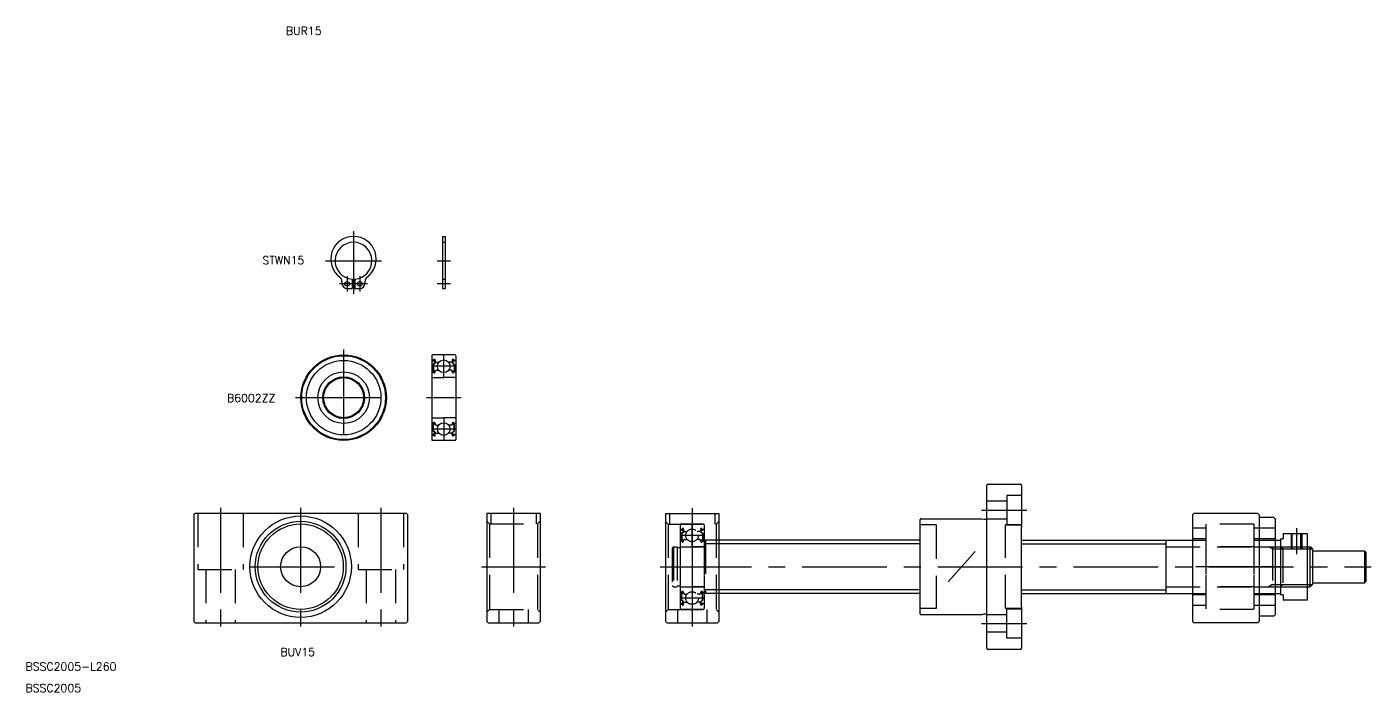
# Model space of a CAD drawing. Extents: x -103 to 743, y -47 to 479.
# Drawn here: x -103 to 401, y -47 to 202 of the extents above; entities that cross this region are included whole.
import ezdxf

# ---------------------------------------------------------------- set-up
doc = ezdxf.new("R2010")
doc.units = 0
doc.linetypes.add('CENTER', pattern=[50.8, 31.75, -6.35, 6.35, -6.35])
doc.linetypes.add('DASHED', pattern=[19.05, 12.7, -6.35])
doc.layers.get('0').update_dxf_attribs({"linetype": 'CONTINUOUS'})
doc.layers.add('CENTER', color=1, linetype='CENTER')
doc.styles.get("Standard").update_dxf_attribs({"font": 'txt.shx', "height": 3, "bigfont": 'bigfont.shx'})

msp = doc.modelspace()

# ---------------------------------------------------------------- linework, layer by layer
at = {"color": 7, "linetype": 'CONTINUOUS'}
for p, q in [((53.12, 123.76), (53.12, 104.26)), ((53.12, 123.76), (54.12, 123.76)), ((54.12, 123.76), (54.12, 104.26)), ((15.5, 106.91), (15.5, 106.16)), ((19.3, 107.78), (19.3, 104.26)), ((19.3, 106.9), (19.3, 106.9)), ((19.3, 106.02), (19.3, 106.02)), ((20.3, 107.78), (20.3, 104.26)), ((24.1, 106.91), (24.1, 106.16)), ((17.4, 104.26), (19.3, 104.26)), ((20.3, 104.26), (22.2, 104.26)), ((53.12, 104.26), (54.12, 104.26)), ((49.12, 79.05), (49.12, 47.65)), ((49.22, 77.3), (49.68, 77.3)), ((53.62, 79.35), (49.42, 79.35)), ((50.31, 76.54), (49.56, 75.79)), ((49.56, 75.79), (49.56, 73.4)), ((49.68, 77.3), (49.93, 77.6)), ((49.86, 76.89), (49.71, 77.02)), ((50.51, 76.45), (49.76, 75.7)), ((49.76, 75.7), (49.76, 73.4)), ((49.84, 77.17), (50.09, 77.47)), ((49.99, 77.05), (49.84, 77.17)), ((49.86, 76.89), (49.99, 77.05)), ((50.26, 77.41), (50.31, 76.54)), ((50.46, 77.43), (50.53, 76.69)), ((50.51, 76.92), (50.51, 76.45)), ((50.63, 76.6), (51.77, 76.6)), ((57.82, 79.35), (53.62, 79.35)), ((56.62, 76.6), (55.47, 76.6)), ((56.79, 77.43), (56.72, 76.69)), ((56.74, 76.92), (56.74, 76.45)), ((56.74, 76.45), (57.49, 75.7)), ((56.98, 77.41), (56.94, 76.54)), ((56.94, 76.54), (57.69, 75.79)), ((57.41, 77.17), (57.16, 77.47)), ((57.26, 77.05), (57.41, 77.17)), ((57.39, 76.89), (57.26, 77.05)), ((57.56, 77.3), (57.31, 77.6)), ((57.39, 76.89), (57.54, 77.02)), ((57.49, 75.7), (57.49, 73.4)), ((58.02, 77.3), (57.56, 77.3)), ((57.69, 75.79), (57.69, 73.4)), ((58.12, 79.05), (58.12, 47.65)), ((49.32, 73), (49.62, 73)), ((49.42, 70.85), (53.62, 70.85)), ((49.62, 73), (49.9, 72.67)), ((50.21, 73.4), (49.76, 73.4)), ((49.76, 73.2), (50.21, 73.2)), ((50.05, 72.6), (50.12, 72.6)), ((50.21, 73.2), (50.21, 73.4)), ((50.31, 72.73), (50.57, 73.47)), ((50.76, 73.6), (51.77, 73.6)), ((57.82, 70.85), (53.62, 70.85)), ((56.49, 73.6), (55.47, 73.6)), ((56.94, 72.73), (56.67, 73.47)), ((57.04, 73.4), (57.49, 73.4)), ((57.04, 73.2), (57.04, 73.4)), ((57.49, 73.2), (57.04, 73.2)), ((57.2, 72.6), (57.13, 72.6)), ((57.62, 73), (57.35, 72.67)), ((57.92, 73), (57.62, 73)), ((49.42, 55.85), (53.62, 55.85)), ((50.7, 55.85), (50.7, 55.85)), ((51.67, 55.85), (51.67, 55.85)), ((57.82, 55.85), (53.62, 55.85)), ((49.32, 53.7), (49.62, 53.7)), ((49.56, 50.92), (49.56, 53.3)), ((50.31, 50.17), (49.56, 50.92)), ((49.62, 53.7), (49.9, 54.03)), ((49.76, 53.5), (50.21, 53.5)), ((50.21, 53.3), (49.76, 53.3)), ((49.76, 51), (49.76, 53.3)), ((50.51, 50.25), (49.76, 51)), ((50.05, 54.1), (50.12, 54.1)), ((50.21, 53.5), (50.21, 53.3)), ((50.31, 53.97), (50.57, 53.23)), ((50.76, 53.1), (51.77, 53.1)), ((56.49, 53.1), (55.47, 53.1)), ((56.94, 53.97), (56.67, 53.23)), ((56.74, 50.25), (57.49, 51)), ((56.94, 50.17), (57.69, 50.92)), ((57.49, 53.5), (57.04, 53.5)), ((57.04, 53.5), (57.04, 53.3)), ((57.04, 53.3), (57.49, 53.3)), ((57.2, 54.1), (57.13, 54.1)), ((57.62, 53.7), (57.35, 54.03)), ((57.49, 51), (57.49, 53.3)), ((57.92, 53.7), (57.62, 53.7)), ((57.69, 50.92), (57.69, 53.3)), ((49.22, 49.4), (49.68, 49.4)), ((57.82, 47.35), (49.42, 47.35)), ((49.68, 49.4), (49.93, 49.11)), ((49.86, 49.81), (49.71, 49.68)), ((49.99, 49.66), (49.84, 49.53)), ((49.84, 49.53), (50.09, 49.23)), ((49.86, 49.81), (49.99, 49.66)), ((50.26, 49.29), (50.31, 50.17)), ((50.46, 49.27), (50.53, 50.01)), ((50.51, 49.78), (50.51, 50.25)), ((50.63, 50.1), (51.77, 50.1)), ((57.82, 47.35), (53.62, 47.35)), ((56.62, 50.1), (55.47, 50.1)), ((56.79, 49.27), (56.72, 50.01)), ((56.74, 49.78), (56.74, 50.25)), ((56.98, 49.29), (56.94, 50.17)), ((57.41, 49.53), (57.16, 49.23)), ((57.39, 49.81), (57.26, 49.66)), ((57.26, 49.66), (57.41, 49.53)), ((57.56, 49.4), (57.31, 49.11)), ((57.39, 49.81), (57.54, 49.68)), ((58.02, 49.4), (57.56, 49.4)), ((257.21, 19.61), (257.21, 30.5)), ((257.71, 31), (261.21, 31)), ((266.21, 31), (269.71, 31)), ((270.21, 30.5), (270.21, 15)), ((-39.5, 20.02), (-40, 19.52)), ((-40, 19.52), (-40, -20.48)), ((-39.5, 20.02), (39.5, 20.02)), ((39.5, 20.02), (40, 19.52)), ((40, 19.52), (40, -20.48)), ((69.77, 20.02), (89.77, 20.02)), ((69.77, 20.02), (69.77, -20.48)), ((89.77, 20.02), (89.77, -20.48)), ((136.71, 20), (156.71, 20)), ((136.71, 20), (136.71, -20.5)), ((156.71, 20), (156.71, -20.5)), ((232.21, 8.24), (232.21, 17.7)), ((232.51, 18), (255.31, 18)), ((255.31, 18), (256.06, 17.8)), ((256.06, 17.8), (257.21, 17.8)), ((257.21, -17.8), (257.21, 19.61)), ((334.71, 20), (334.21, 19.5)), ((334.21, 19.5), (334.21, -20.5)), ((358.71, 20), (334.71, 20)), ((358.71, 20), (359.21, 19.5)), ((359.21, 19.5), (359.21, -20.5)), ((364.71, 18.5), (359.21, 18.5)), ((364.71, 18.5), (365.21, 18)), ((365.21, 18), (365.21, -18)), ((270.21, -15), (270.21, 15)), ((367.21, 10.5), (367.21, -10.5)), ((367.21, 10.5), (368.21, 10.5)), ((368.21, 12.5), (377.21, 12.5)), ((368.21, 12.5), (368.21, 10.5)), ((377.21, 12.5), (377.21, -12.5)), ((232.21, 10), (156.71, 10)), ((232.21, -15), (232.21, 8.24)), ((270.21, 10), (324.21, 10)), ((324.21, 10), (324.21, -10)), ((324.21, 10), (334.21, 10)), ((324.21, 10), (324.21, -10)), ((365.21, 10), (367.21, 10)), ((367.21, 10), (367.21, -10)), ((377.21, 7.5), (378.4, 7.5)), ((378.4, -7.5), (378.4, 7.5)), ((379.21, 6.69), (378.4, 7.5)), ((379.21, 6.69), (379.21, -6.69)), ((379.21, 6), (398.71, 6)), ((398.71, 6), (398.71, -6)), ((398.71, 6), (399.21, 5.5)), ((399.21, 5.5), (399.21, -5.5)), ((151.21, 4.85), (151.21, 4.85)), ((151.21, 0), (151.21, 0)), ((150.91, -7.5), (146.71, -7.5)), ((232.21, -10), (156.71, -10)), ((270.21, -10), (324.21, -10)), ((324.21, -10), (334.21, -10)), ((365.21, -10), (367.21, -10)), ((377.21, -7.5), (378.4, -7.5)), ((379.21, -6.69), (378.4, -7.5)), ((379.21, -6), (398.71, -6)), ((399.21, -5.5), (398.71, -6)), ((232.21, -17.7), (232.21, -15)), ((270.21, -15), (270.21, -30.5)), ((368.21, -10.5), (367.21, -10.5)), ((368.21, -10.5), (368.21, -12.5)), ((377.21, -12.5), (368.21, -12.5)), ((255.31, -18), (232.51, -18)), ((256.06, -17.8), (255.31, -18)), ((257.21, -17.8), (256.06, -17.8)), ((257.21, -30.5), (257.21, -17.8)), ((364.71, -18.5), (359.21, -18.5)), ((365.21, -18), (364.71, -18.5)), ((-40, -20.48), (-39.5, -20.98)), ((-39.5, -20.98), (39.5, -20.98)), ((40, -20.48), (39.5, -20.98)), ((69.77, -20.48), (70.27, -20.98)), ((70.27, -20.98), (89.27, -20.98)), ((89.77, -20.48), (89.27, -20.98)), ((136.71, -20.5), (137.21, -21)), ((137.21, -21), (156.21, -21)), ((156.71, -20.5), (156.21, -21)), ((334.21, -20.5), (334.71, -21)), ((358.71, -21), (334.71, -21)), ((359.21, -20.5), (358.71, -21)), ((269.71, -31), (257.71, -31))]:
    msp.add_line(p, q, dxfattribs=at)
at = {"color": 3, "linetype": 'DASHED'}
for p, q in [((53.12, 121.56), (54.12, 121.56)), ((53.12, 107.76), (54.12, 107.76)), ((264.71, 26.72), (264.71, 15.72)), ((270.21, 26.72), (264.71, 26.72)), ((264.71, 24.52), (257.21, 24.52)), ((264.71, 24.52), (257.21, 24.52)), ((-38.5, 20.02), (-38.5, -0.98)), ((-21.5, 20.02), (-21.5, -0.98)), ((21.5, 20.02), (21.5, -0.98)), ((38.5, 20.02), (38.5, -0.98)), ((69.77, 17.02), (70.77, 16.02)), ((70.77, 16.02), (88.77, 16.02)), ((70.77, 16.02), (70.77, -15.98)), ((71.27, 20.02), (71.27, 16.02)), ((88.27, 20.02), (88.27, 16.02)), ((89.77, 17.02), (88.77, 16.02)), ((88.77, 16.02), (88.77, -15.98)), ((136.71, 17), (137.71, 16)), ((137.71, 16), (155.71, 16)), ((137.71, 16), (137.71, -16)), ((138.21, 20), (138.21, 16)), ((142.21, 15.7), (142.21, -15.7)), ((146.71, 16), (142.51, 16)), ((150.91, 16), (146.71, 16)), ((151.21, 15.7), (151.21, -15.7)), ((155.21, 20), (155.21, 16)), ((156.71, 17), (155.71, 16)), ((155.71, 16), (155.71, -16)), ((238.21, 15.7), (232.21, 15.7)), ((238.21, 15.7), (238.21, -15.7)), ((257.21, 17.92), (264.71, 17.92)), ((264.21, -15.7), (264.21, 15.7)), ((270.21, 15.7), (264.21, 15.7)), ((264.71, 15.72), (270.21, 15.72)), ((339.21, 16), (339.21, -16)), ((339.21, 16), (339.21, -16)), ((357.21, 16), (339.21, 16)), ((357.21, 16), (357.21, -16)), ((142.31, 13.95), (142.77, 13.95)), ((143.39, 13.18), (142.64, 12.43)), ((142.64, 12.43), (142.64, 10.05)), ((142.77, 13.95), (143.02, 14.25)), ((142.95, 13.54), (142.8, 13.67)), ((143.59, 13.1), (142.84, 12.35)), ((142.84, 12.35), (142.84, 10.05)), ((142.92, 13.82), (143.17, 14.12)), ((143.08, 13.69), (142.92, 13.82)), ((142.95, 13.54), (143.08, 13.69)), ((143.35, 14.06), (143.39, 13.18)), ((143.39, 9.38), (143.66, 10.12)), ((143.55, 14.08), (143.61, 13.34)), ((143.59, 13.57), (143.59, 13.1)), ((143.71, 13.25), (144.86, 13.25)), ((143.85, 10.25), (144.86, 10.25)), ((149.71, 13.25), (148.56, 13.25)), ((149.57, 10.25), (148.56, 10.25)), ((150.03, 9.38), (149.76, 10.12)), ((149.87, 14.08), (149.81, 13.34)), ((149.83, 13.57), (149.83, 13.1)), ((149.83, 13.1), (150.58, 12.35)), ((150.07, 14.06), (150.03, 13.18)), ((150.03, 13.18), (150.78, 12.43)), ((150.5, 13.82), (150.25, 14.12)), ((150.35, 13.69), (150.5, 13.82)), ((150.47, 13.54), (150.35, 13.69)), ((150.65, 13.95), (150.4, 14.25)), ((150.47, 13.54), (150.63, 13.67)), ((150.58, 12.35), (150.58, 10.05)), ((151.11, 13.95), (150.65, 13.95)), ((150.78, 12.43), (150.78, 10.05)), ((339.21, 14.5), (334.21, 14.5)), ((339.21, 10.5), (334.21, 10.5)), ((365.21, 14.5), (357.21, 14.5)), ((365.21, 10.5), (357.21, 10.5)), ((371.21, 12.5), (371.21, 6.69)), ((371.59, 6.69), (371.59, 12.5)), ((374.83, 6.69), (374.83, 12.5)), ((375.21, 12.5), (375.21, 6.69)), ((139.71, 7.5), (139.21, 7)), ((139.21, 7), (139.21, -7)), ((139.71, 7.5), (139.71, -7.5)), ((139.71, 7.5), (141.06, 7.5)), ((141.06, 7.5), (141.06, -7.5)), ((141.06, 7.15), (142.21, 7.15)), ((142.21, 7.5), (151.01, 7.5)), ((142.21, 7.5), (142.21, -7.5)), ((142.41, 9.65), (142.71, 9.65)), ((142.51, 7.5), (146.71, 7.5)), ((142.71, 9.65), (142.99, 9.32)), ((143.29, 10.05), (142.84, 10.05)), ((142.84, 9.85), (143.29, 9.85)), ((143.14, 9.25), (143.21, 9.25)), ((143.29, 9.85), (143.29, 10.05)), ((150.91, 7.5), (146.71, 7.5)), ((150.13, 10.05), (150.58, 10.05)), ((150.13, 9.85), (150.13, 10.05)), ((150.58, 9.85), (150.13, 9.85)), ((150.28, 9.25), (150.22, 9.25)), ((150.71, 9.65), (150.44, 9.32)), ((151.01, 9.65), (150.71, 9.65)), ((151.21, 9.5), (151.71, 10)), ((151.21, 9.5), (151.21, -9.5)), ((156.71, 8.6), (151.21, 8.6)), ((151.71, 10), (151.71, -10)), ((156.71, 10), (151.71, 10)), ((324.41, 7.5), (377.21, 7.5)), ((324.41, 7.5), (339.21, 7.5)), ((334.21, 10), (339.21, 10)), ((339.21, 10), (339.21, -10)), ((357.21, 7.5), (339.21, 7.5)), ((357.21, 10), (357.21, -10)), ((357.21, 10), (365.21, 10)), ((357.21, 7.5), (367.21, 7.5)), ((364.21, 6.69), (362.81, 7.5)), ((364.21, 7.5), (364.21, -7.5)), ((364.21, 6.69), (377.21, 6.69)), ((367.21, 7.5), (377.21, 7.5)), ((368.08, 6.69), (367.21, 7.5)), ((368.08, 6.69), (368.08, -6.69)), ((368.08, 6.69), (377.21, 6.69)), ((-38.5, -0.98), (-21.5, -0.98)), ((-35.5, -0.98), (-35.5, -20.98)), ((-24.5, -0.98), (-24.5, -20.98)), ((21.5, -0.98), (38.5, -0.98)), ((24.5, -0.98), (24.5, -20.98)), ((35.5, -0.98), (35.5, -20.98)), ((139.71, -7.5), (139.21, -7)), ((139.71, -7.5), (141.06, -7.5)), ((141.06, -7.15), (142.21, -7.15)), ((142.21, -7.5), (151.01, -7.5)), ((142.41, -9.65), (142.71, -9.65)), ((142.51, -7.5), (146.71, -7.5)), ((142.64, -12.43), (142.64, -10.05)), ((142.71, -9.65), (142.99, -9.32)), ((142.84, -9.85), (143.29, -9.85)), ((142.84, -12.35), (142.84, -10.05)), ((143.29, -10.05), (142.84, -10.05)), ((143.14, -9.25), (143.21, -9.25)), ((143.29, -9.85), (143.29, -10.05)), ((143.39, -9.38), (143.66, -10.12)), ((143.79, -7.5), (143.79, -7.5)), ((144.76, -7.5), (144.76, -7.5)), ((150.03, -9.38), (149.76, -10.12)), ((150.58, -9.85), (150.13, -9.85)), ((150.13, -9.85), (150.13, -10.05)), ((150.13, -10.05), (150.58, -10.05)), ((150.28, -9.25), (150.22, -9.25)), ((150.71, -9.65), (150.44, -9.32)), ((150.58, -12.35), (150.58, -10.05)), ((151.01, -9.65), (150.71, -9.65)), ((150.78, -12.43), (150.78, -10.05)), ((156.71, -8.6), (151.21, -8.6)), ((151.21, -9.5), (151.71, -10)), ((156.71, -10), (151.71, -10)), ((324.41, -7.5), (377.21, -7.5)), ((324.41, -7.5), (339.21, -7.5)), ((334.21, -10), (339.21, -10)), ((357.21, -7.5), (339.21, -7.5)), ((357.21, -7.5), (367.21, -7.5)), ((357.21, -10), (365.21, -10)), ((364.21, -6.69), (362.81, -7.5)), ((364.21, -6.69), (377.21, -6.69)), ((367.21, -7.5), (368.08, -6.69)), ((367.21, -7.5), (377.21, -7.5)), ((368.08, -6.69), (377.21, -6.69)), ((142.31, -13.95), (142.77, -13.95)), ((143.39, -13.18), (142.64, -12.43)), ((142.77, -13.95), (143.02, -14.25)), ((142.95, -13.54), (142.8, -13.67)), ((143.59, -13.1), (142.84, -12.35)), ((143.08, -13.69), (142.92, -13.82)), ((142.92, -13.82), (143.17, -14.12)), ((142.95, -13.54), (143.08, -13.69)), ((143.35, -14.06), (143.39, -13.18)), ((143.55, -14.08), (143.61, -13.34)), ((143.59, -13.57), (143.59, -13.1)), ((143.71, -13.25), (144.86, -13.25)), ((143.85, -10.25), (144.86, -10.25)), ((149.57, -10.25), (148.56, -10.25)), ((149.71, -13.25), (148.56, -13.25)), ((149.87, -14.08), (149.81, -13.34)), ((149.83, -13.1), (150.58, -12.35)), ((149.83, -13.57), (149.83, -13.1)), ((150.03, -13.18), (150.78, -12.43)), ((150.07, -14.06), (150.03, -13.18)), ((150.5, -13.82), (150.25, -14.12)), ((150.47, -13.54), (150.35, -13.69)), ((150.35, -13.69), (150.5, -13.82)), ((150.65, -13.95), (150.4, -14.25)), ((150.47, -13.54), (150.63, -13.67)), ((151.11, -13.95), (150.65, -13.95)), ((339.21, -10.5), (334.21, -10.5)), ((339.21, -14.5), (334.21, -14.5)), ((365.21, -10.5), (357.21, -10.5)), ((365.21, -14.5), (357.21, -14.5)), ((69.77, -16.98), (70.77, -15.98)), ((70.77, -15.98), (88.77, -15.98)), ((74.27, -15.98), (74.27, -20.98)), ((74.27, -16.47), (74.27, -20.98)), ((85.27, -15.98), (85.27, -20.98)), ((85.27, -16.47), (85.27, -20.98)), ((88.77, -15.98), (89.77, -16.98)), ((136.71, -17), (137.71, -16)), ((137.71, -16), (155.71, -16)), ((141.21, -16), (141.21, -21)), ((141.21, -16.49), (141.21, -21)), ((150.91, -16), (142.51, -16)), ((150.91, -16), (146.71, -16)), ((152.21, -16), (152.21, -21)), ((152.21, -16.49), (152.21, -21)), ((155.71, -16), (156.71, -17)), ((238.21, -15.7), (232.21, -15.7)), ((257.21, -17.92), (264.71, -17.92)), ((270.21, -15.7), (264.21, -15.7)), ((264.71, -26.72), (264.71, -15.72)), ((264.71, -15.72), (270.21, -15.72)), ((357.21, -16), (339.21, -16)), ((264.71, -24.52), (257.21, -24.52)), ((341.21, -20.99), (341.21, -21)), ((352.21, -20.99), (352.21, -21)), ((270.21, -26.72), (264.71, -26.72))]:
    msp.add_line(p, q, dxfattribs=at)
at = {"color": 3, "linetype": 'CONTINUOUS'}
for p, q in [((232.21, 8.6), (156.71, 8.6)), ((270.21, 8.6), (324.21, 8.6)), ((377.21, 6.69), (379.21, 6.69)), ((232.21, -8.6), (156.71, -8.6)), ((270.21, -8.6), (324.21, -8.6)), ((377.21, -6.69), (379.21, -6.69))]:
    msp.add_line(p, q, dxfattribs=at)
at = {"color": 7, "linetype": 'CONTINUOUS'}
for centre, radius in [((17.4, 106.01), 0.85), ((22.2, 106.01), 0.85), ((16.12, 63.35), 16), ((16.12, 63.35), 15.7), ((16.12, 63.35), 13.95), ((53.62, 75.1), 2.38), ((16.12, 63.35), 9.65), ((16.12, 63.35), 7.8), ((16.12, 63.35), 7.5), ((53.62, 51.6), 2.38), ((0, 0.02), 19), ((0, 0.02), 17), ((0, 0.02), 16), ((0, 0.02), 7.5)]:
    msp.add_circle(centre, radius, dxfattribs=at)
at = {"color": 3, "linetype": 'DASHED'}
for centre in [(146.71, 11.75), (146.71, -11.75)]:
    msp.add_circle(centre, 2.38, dxfattribs=at)
at = {"color": 7, "linetype": 'CONTINUOUS'}
for centre, radius, start, end in [((19.8, 115.26), 8.5, 306.5949, 233.4051), ((19.8, 114.66), 6.9, 274.1555, 265.8445), ((13.6, 106.91), 1.9, 0, 53.4051), ((17.4, 106.16), 1.9, 180, 270), ((22.2, 106.16), 1.9, 270, 0), ((26, 106.91), 1.9, 126.5949, 180), ((49.42, 79.05), 0.3, 90, 180), ((49.22, 77.4), 0.1, 180, 270), ((49.84, 77.17), 0.2, 140.0002, 230.0848), ((50.16, 77.41), 0.3, 4.9968, 140.0002), ((50.16, 77.41), 0.1, 2.8198, 140.0033), ((50.63, 76.7), 0.1, 184.9968, 269.9995), ((56.62, 76.7), 0.1, 270.0005, 355.0032), ((57.08, 77.41), 0.3, 39.9998, 175.0032), ((57.08, 77.41), 0.1, 39.9967, 177.1802), ((57.41, 77.17), 0.2, 309.9152, 39.9998), ((57.82, 79.05), 0.3, 0, 90), ((58.02, 77.4), 0.1, 270, 0), ((49.32, 72.8), 0.2, 90, 180), ((49.42, 71.15), 0.3, 180, 270), ((49.76, 73.4), 0.2, 180, 270), ((50.05, 72.8), 0.2, 219.9962, 270), ((50.12, 72.8), 0.2, 270, 339.9919), ((50.76, 73.4), 0.2, 90, 159.9919), ((56.49, 73.4), 0.2, 20.0081, 90), ((57.13, 72.8), 0.2, 200.0081, 270), ((57.2, 72.8), 0.2, 270, 320.0038), ((57.49, 73.4), 0.2, 270, 0), ((57.82, 71.15), 0.3, 270, 0), ((57.92, 72.8), 0.2, 0, 90), ((49.42, 55.55), 0.3, 90, 180), ((57.82, 55.55), 0.3, 0, 90), ((49.32, 53.9), 0.2, 180, 270), ((49.76, 53.3), 0.2, 90, 180), ((50.05, 53.9), 0.2, 90, 140.0038), ((50.12, 53.9), 0.2, 20.0081, 90), ((50.76, 53.3), 0.2, 200.0081, 270), ((56.49, 53.3), 0.2, 270, 339.9919), ((57.13, 53.9), 0.2, 90, 159.9919), ((57.2, 53.9), 0.2, 39.9962, 90), ((57.49, 53.3), 0.2, 0, 90), ((57.92, 53.9), 0.2, 270, 0), ((49.22, 49.3), 0.1, 90, 180), ((49.42, 47.65), 0.3, 180, 270), ((49.84, 49.53), 0.2, 129.9152, 219.9998), ((50.16, 49.3), 0.3, 219.9998, 355.0032), ((50.16, 49.3), 0.1, 219.9967, 357.1802), ((50.63, 50), 0.1, 90.0005, 175.0032), ((56.62, 50), 0.1, 4.9968, 89.9995), ((57.08, 49.3), 0.3, 184.9968, 320.0002), ((57.08, 49.3), 0.1, 182.8198, 320.0033), ((57.41, 49.53), 0.2, 320.0002, 50.0848), ((57.82, 47.65), 0.3, 270, 0), ((58.02, 49.3), 0.1, 0, 90), ((257.71, 30.5), 0.5, 90, 180), ((263.71, 61.95), 31.05, 265.3813, 274.6187), ((269.71, 30.5), 0.5, 0, 90), ((232.51, 17.7), 0.3, 90, 180), ((232.51, -17.7), 0.3, 180, 270), ((257.71, -30.5), 0.5, 180, 270), ((269.71, -30.5), 0.5, 270, 0)]:
    msp.add_arc(centre, radius, start, end, dxfattribs=at)
at = {"color": 3, "linetype": 'DASHED'}
for centre, radius, start, end in [((142.51, 15.7), 0.3, 90, 180), ((150.91, 15.7), 0.3, 0, 90), ((142.31, 14.05), 0.1, 180, 270), ((142.92, 13.82), 0.2, 140.0002, 230.0848), ((143.25, 14.05), 0.3, 4.9968, 140.0002), ((143.25, 14.06), 0.1, 2.8198, 140.0033), ((143.71, 13.35), 0.1, 184.9968, 269.9995), ((143.85, 10.05), 0.2, 90, 159.9919), ((149.57, 10.05), 0.2, 20.0081, 90), ((149.71, 13.35), 0.1, 270.0005, 355.0032), ((150.17, 14.05), 0.3, 39.9998, 175.0032), ((150.17, 14.06), 0.1, 39.9967, 177.1802), ((150.5, 13.82), 0.2, 309.9152, 39.9998), ((151.11, 14.05), 0.1, 270, 0), ((142.41, 9.45), 0.2, 90, 180), ((142.51, 7.8), 0.3, 180, 270), ((142.84, 10.05), 0.2, 180, 270), ((143.14, 9.45), 0.2, 219.9962, 270), ((143.21, 9.45), 0.2, 270, 339.9919), ((150.22, 9.45), 0.2, 200.0081, 270), ((150.28, 9.45), 0.2, 270, 320.0038), ((150.58, 10.05), 0.2, 270, 0), ((150.91, 7.8), 0.3, 270, 0), ((151.01, 9.45), 0.2, 0, 90), ((151.01, 7.7), 0.2, 270, 0), ((324.41, 7.7), 0.2, 180, 270), ((142.51, -7.8), 0.3, 90, 180), ((142.41, -9.45), 0.2, 180, 270), ((142.84, -10.05), 0.2, 90, 180), ((143.14, -9.45), 0.2, 90, 140.0038), ((143.21, -9.45), 0.2, 20.0081, 90), ((150.22, -9.45), 0.2, 90, 159.9919), ((150.28, -9.45), 0.2, 39.9962, 90), ((150.58, -10.05), 0.2, 0, 90), ((150.91, -7.8), 0.3, 0, 90), ((151.01, -7.7), 0.2, 0, 90), ((151.01, -9.45), 0.2, 270, 0), ((324.41, -7.7), 0.2, 90, 180), ((142.31, -14.05), 0.1, 90, 180), ((142.92, -13.82), 0.2, 129.9152, 219.9998), ((143.25, -14.05), 0.3, 219.9998, 355.0032), ((143.25, -14.06), 0.1, 219.9967, 357.1802), ((143.71, -13.35), 0.1, 90.0005, 175.0032), ((143.85, -10.05), 0.2, 200.0081, 270), ((149.57, -10.05), 0.2, 270, 339.9919), ((149.71, -13.35), 0.1, 4.9968, 89.9995), ((150.17, -14.05), 0.3, 184.9968, 320.0002), ((150.17, -14.06), 0.1, 182.8198, 320.0033), ((150.5, -13.82), 0.2, 320.0002, 50.0848), ((151.11, -14.05), 0.1, 0, 90), ((142.51, -15.7), 0.3, 180, 270), ((150.91, -15.7), 0.3, 270, 0)]:
    msp.add_arc(centre, radius, start, end, dxfattribs=at)
at = {"layer": 'CENTER', "color": 1, "linetype": 'CENTER'}
for p, q in [((19.8, 125.76), (19.8, 102.26)), ((9.32, 114.66), (30.28, 114.66)), ((51.12, 114.66), (56.12, 114.66)), ((25.05, 106.01), (14.55, 106.01)), ((17.4, 108.86), (17.4, 103.16)), ((22.2, 108.86), (22.2, 103.16)), ((56.12, 106.01), (51.12, 106.01)), ((16.12, 81.35), (16.12, 45.35)), ((53.62, 70.72), (53.62, 79.48)), ((58.01, 75.1), (49.24, 75.1)), ((-1.88, 63.35), (34.12, 63.35)), ((47.12, 63.35), (60.12, 63.35)), ((53.62, 55.98), (53.62, 47.22)), ((58.01, 51.6), (49.24, 51.6)), ((-30, 22.02), (-30, -22.98)), ((0, 22.02), (0, -22.98)), ((30, 22.02), (30, -22.98)), ((79.77, 22.02), (79.77, -22.98)), ((146.71, 22), (146.71, -23)), ((255.21, 21.22), (272.21, 21.22)), ((146.71, 7.37), (146.71, 16.13)), ((151.09, 11.75), (142.33, 11.75)), ((373.21, 14.5), (373.21, 4.69)), ((242.75, -5.66), (252.75, 5.66)), ((-19, 0.02), (19, 0.02)), ((67.77, 0.02), (91.77, 0.02)), ((134.71, 0), (158.71, 0)), ((137.21, 0), (401.21, 0)), ((367.21, 0), (332.21, 0)), ((146.71, -7.37), (146.71, -16.13)), ((151.09, -11.75), (142.33, -11.75)), ((255.21, -21.22), (272.21, -21.22))]:
    msp.add_line(p, q, dxfattribs=at)

# ---------------------------------------------------------------- texts
at = {"color": 7, "linetype": 'CONTINUOUS'}
for s, p in [('BUR15', (-5.53, 199.27)), ('STWN15', (-14.3, 113.31)), ('B6002ZZ', (-27.6, 61.71)), ('BUV15', (-7.6, -33.45)), ('BSSC2005-L260', (-103.12, -38.89)), ('BSSC2005', (-103.12, -46.97))]:
    msp.add_text(s, height=3, dxfattribs=at).set_placement(p)

doc.saveas('drawing.dxf')
